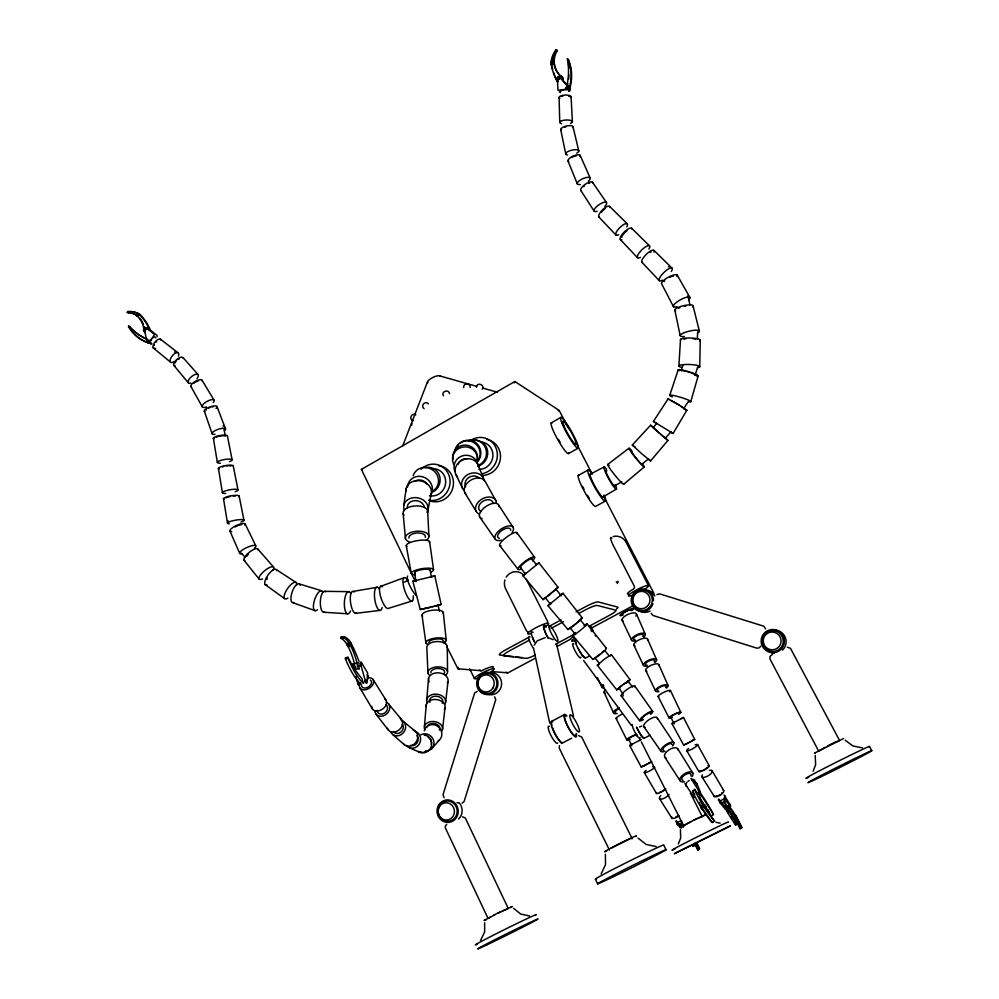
<?xml version="1.0" encoding="UTF-8"?>
<svg xmlns="http://www.w3.org/2000/svg" width="999" height="999" viewBox="0 0 999 999"><rect width="100%" height="100%" fill="white"/><g stroke="black" fill="none" stroke-linecap="round" stroke-linejoin="round"><path stroke-width="1.5" d="M736.725 817.294L736.001 816.183A24.938 3.884 62.7 0 1 741.782 827.384L740.084 828.733A18.956 2.96 62.7 0 0 734.715 818.793L734.44 818.231C738.935 816.97 734.989 814.485 733.628 817.045A23.701 3.709 62.8 0 0 728.82 810.426M735.888 815.509L736.076 816.358M736.4 817.444L736.113 816.583M699.725 366.82L700.249 340.334M724.874 798.775C723.176 802.697 726.548 798.438 725.137 799.65M347.752 645.004L347.615 645.716M148.114 341.208C150.05 344.28 150.225 338.411 147.665 340.959M139.798 314.797L140.734 315.222A57.168 50.637 -68.7 0 1 149.838 328.671L149.987 330.12L148.913 328.259A57.23 50.687 -68.7 0 0 139.798 314.797L138.024 316.146M149.488 341.183C147.552 338.112 147.365 343.993 149.937 341.433M137.213 315.422L138.037 314.26L139.448 314.722L138.774 313.761A24.451 21.716 -67.5 0 0 127.86 311.501L127.248 312.337L128.197 312.762A18.594 16.508 -67.3 0 1 137.625 316.071L136.688 315.659A18.606 16.521 -67.3 0 0 127.248 312.337M697.352 338.823L697.627 331.955M678.895 365.859L680.494 339.435M426.81 699.45L428.559 678.371M424.413 726.535L426.248 704.782M560.214 78.459L559.827 77.335M349.95 644.118L349.625 643.993A26.211 8.841 77.3 0 0 343.419 637.737L343.531 636.663L340.909 637.287L340.796 638.361A26.211 8.879 77.3 0 1 347.028 644.605L349.95 644.118L350.274 641.72A34.403 11.588 77.3 0 0 343.531 636.663M677.022 823.476L678.046 822.726M442.495 729.482L445.03 707.854M445.542 702.522L448.027 681.58M618.006 581.206L617.32 583.453M403.796 505.382L406.131 488.811M481.131 670.716L458.578 668.855L457.879 668.743L458.141 667.32M558.678 410.901L558.154 410.114M147.864 341.246L148.539 342.832A42.969 38.287 -65.7 0 1 128.534 326.823L128.646 326.124L129.595 326.536A63.948 56.968 -64.7 0 0 146.578 339.023M133.329 332.642A42.932 38.262 -65.7 0 1 129.483 327.235L129.595 326.536M724.1 795.042L730.331 805.069M696.303 785.389L697.102 783.915M694.592 789.385L694.692 790.022A77.123 11.763 52.9 0 0 702.896 805.244L703.646 806.193L701.498 807.829L700.749 806.88A77.098 11.863 53 0 1 692.569 791.645L694.592 789.385L698.438 794.367L698.226 793.706M696.703 783.353L695.729 782.417L697.364 784.577M358.941 683.703L358.291 683.878M476.386 387.162C476.635 381.78 485.427 384.665 482.292 389.198M427.984 509.927L431.268 493.543M411.913 423.339L411.75 425.137M818.631 751.036L825.186 747.302M690.759 401.673L698.164 375.899M681.181 370.716L682.829 365.384M695.179 374.987L697.652 366.983M669.755 395.254L678.209 369.805M552.472 61.538L551.386 62.288L552.022 63.162L551.947 61.738M568.144 88.511C568.993 85.664 564.198 86.925 566.495 88.936M402.51 446.378L427.547 381.705M514.16 382.842L514.76 381.568L515.397 381.868L559.153 410.402L568.718 428.608M839.485 740.571L835.651 742.107M843.643 738.511L814.46 753.146L815.421 752.809M689.647 742.157L694.73 739.41L683.503 717.507L681.368 718.581M559.403 745.641L559.24 748.151L609.44 850.037M138.474 315.921L138.774 313.761M350.824 644.817L347.902 645.641L348.251 646.815A32.78 11.126 77.3 0 1 354.408 663.573A4.233 1.411 77.3 0 0 356.193 669.093L359.178 668.793L358.504 666.395A2.223 0.737 77.3 0 1 357.792 663.573A2.223 0.737 77.3 0 1 358.591 662.787M534.14 645.242L537.112 640.908L545.129 637.624M813.111 771.278L815.634 764.71L815.221 755.419M678.309 843.993L680.656 838.074L680.456 829.57M138.349 315.097L138.386 316.183M552.709 63.387L553.721 61.339A20.067 18.194 -44 0 1 556.68 49.95L555.619 50.1A26.361 23.926 -43.9 0 0 550.886 62.413L552.147 63.936L551.66 64.735A62.275 56.493 -42.1 0 0 551.947 66.321M556.68 49.95L557.205 50.687A20.042 18.182 -44 0 0 554.245 62.063L553.921 62.65L553.284 61.788M669.917 431.805L673.101 433.479L686.837 410.264L677.946 404.245L668.131 398.801L653.433 421.416L656.068 423.301M558.004 78.059A1.723 1.561 -44.9 0 0 557.817 78.896L557.917 81.531L556.805 80.594A62.35 56.556 -42.1 0 1 551.123 64.011L552.272 63.599M674.3 722.252L671.927 723.551L683.716 745.167L685.951 743.868M683.741 408.466L688.498 401.386M157.105 336.75L157.055 335.439L149.088 329.071A1.598 1.424 -67 0 0 148.401 328.796M653.546 594.592L653.721 592.931L603.721 496.266M560.152 75.574L560.676 76.274A3.284 2.985 -44.9 0 1 563.036 79.783L562.787 80.507L562.524 79.083A3.284 2.985 -44.9 0 0 560.152 75.574A25.05 22.715 -43.8 0 1 553.97 63.649L552.447 63.461M553.908 64.061L553.746 62.462M601.111 873.975L605.506 864.635L605.382 854.245M128.197 312.762L128.796 311.913A24.426 21.691 -67.5 0 1 139.71 314.185M480.631 940.309L484.64 931.992L484.652 922.726M151.386 339.697L149.725 342.02A1.648 1.474 -67.4 0 1 147.165 341.795L144.455 330.444A1.611 1.436 -67 0 1 144.256 328.246A1.611 1.436 -67 0 1 146.304 327.847L154.445 334.428L152.123 338.661M760.714 646.166L759.277 647.802L757.017 648.214L653.059 615.496L651.148 613.361M619.705 688.061L616.733 689.834L597.34 665.234L604.72 658.89L611.376 654.645L630.082 679.72L626.361 683.016M611.376 654.645L610.239 655.881M415.784 414.835C411.8 412.075 408.341 419.518 413.174 420.716M555.906 589.248L547.427 596.44M616.733 689.834L622.489 685.089M623.201 694.18L618.955 688.049M415.209 581.293L361.401 469.38L514.76 381.568M653.121 427.272L650.599 425.237L632.317 445.005L641.37 453.434L650.524 460.976L667.931 440.422L665.322 437.962M623.713 684.153L628.084 681.218L626.498 682.704M657.717 431.643L653.184 427.497L656.905 423.289M663.611 436.75L665.346 438.161L670.941 431.843M431.618 748.775L439.36 740.109M632.13 744.168L629.632 745.516L641.283 767.057L643.631 765.709M698.888 796.64A89.236 14.71 52.7 0 1 711.251 816.183L711.363 816.071M698.988 790.958A59.053 9.478 52.7 0 1 713.498 814.447L713.386 814.56A89.248 14.585 52.7 0 0 699.462 792.756M603.533 651.086L601.635 652.871M544.492 597.964L543.069 599.65L558.166 587.449L538.948 562.862L535.839 565.022M559.915 77.497L558.641 77.497L558.204 78.734M559.964 78.958L558.054 78.609M567.981 88.749L566.071 88.399M508.029 908.665L502.834 910.813M550.736 602.734L547.964 605.681L567.919 629.532M683.466 717.544L671.927 723.551M577.185 622.539L580.069 619.517L585.501 626.223M526.136 572.877L523.089 575.824L543.069 599.65M619.492 687.537L620.304 686.85M623.738 484.215L644.205 466.995M575.911 623.613L570.441 627.622M600.436 653.895L595.179 657.654M446.715 824.35L445.254 826.161L445.354 827.884L487.837 918.006M641.932 464.185L648.476 458.941M620.429 686.538L630.082 679.72M607.717 464.485L628.958 448.214M631.443 838.561L630.581 838.611M694.68 783.216L695.729 782.417M700.749 806.88L702.896 805.244M701.685 808.453L703.833 806.817L705.806 808.641A25.35 3.959 52.8 0 0 714.622 821.053L711.887 822.277A33.142 5.207 52.8 0 1 701.685 808.453L701.036 807.929L702.809 809.615M701.947 808.578L704.095 806.942M711.251 816.183L713.498 814.447M711.887 822.277L714.622 821.053M365.184 682.704L365.11 680.531M360.115 683.816L359.74 683.778A7.805 5.27 -32 0 0 364.136 689.872A7.805 5.27 -32 0 0 373.301 683.703A7.805 5.27 -32 0 0 368.856 677.684M656.955 594.567L659.727 593.893L763.785 626.198L765.659 628.933M358.079 681.443L358.166 683.616M559.952 595.279L562.999 593.331L582.192 617.757M353.159 664.585L352.947 665.709M701.723 816.72L698.126 818.131M705.943 814.535L703.708 815.883M556.518 588.236L558.116 587.3M545.704 597.627L546.416 597.152M772.464 654.432L770.004 656.455L769.967 659.015L818.568 750.898M619.892 687.712L618.806 688.361M725.798 800.599L725.262 799.887M685.664 744.093L686.788 743.631M599.163 664.41L597.34 665.234M488.274 918.281L490.659 916.92M510.689 907.517L512.312 906.455L497.702 913.311M601.673 497.739L616.458 489.085M562.961 742.756L571.665 738.199M644.83 737.961L650.162 735.127M551.248 422.852L560.776 417.47M643.818 765.659L642.919 766.208L644.268 765.571M649.725 762.712L650.399 762.262M651.76 761.65L648.975 763.124M568.593 453.534L578.121 448.201M523.089 575.824L538.948 562.862M578.334 475.424L587.961 470.067M404.295 582.18L408.241 579.994M614.597 485.801L621.865 481.78M610.801 848.413L628.833 839.372M605.431 501.011L595.791 506.318A17.77 2.585 60.9 0 1 584.09 490.871A17.77 2.585 60.9 0 1 579.133 475.462M691.533 741.158L692.844 740.359M528.296 637.612L506.443 649.4A11.364 1.736 -26.3 0 0 499.762 655.032L513.036 656.555M548.776 626.56L561.063 619.929M576.086 611.825L585.651 606.668A11.476 1.773 -26.7 0 1 598.214 601.935L617.644 607.08A10.964 1.611 -26.8 0 1 616.495 609.015M529.308 640.147L510.164 650.474A10.789 1.636 -26.3 0 0 503.796 655.819L526.086 658.366A10.327 1.498 -26.4 0 0 535.202 655.132M551.173 628.359L563.473 621.728M578.508 613.623L585.339 609.939A10.889 1.661 -26.7 0 1 597.265 605.444L615.784 610.189A10.427 1.523 -26.8 0 1 608.978 615.596L588.374 626.648M555.432 644.343L574.65 634.015M535.327 658.166L508.004 672.827L491.595 671.565M557.18 646.44L570.729 639.06A10.664 1.523 -26.6 0 1 573.513 636.488M590.322 628.658L632.617 605.968M589.41 656.018L585.714 657.991A10.727 2.01 61.8 0 1 578.646 649.612A10.727 2.01 61.8 0 1 575.699 639.248M648.076 763.598L649.924 762.662M551.773 721.278L564.71 714.447M644.417 765.546L648.638 763.348M691.246 741.37L686.987 743.568M590.184 474.225L603.983 467.008M645.791 764.834L647.24 764.085M688.636 742.682L683.716 745.167M495.079 914.622L484.028 920.491L486.301 919.629M639.148 740.509L641.158 739.497L629.632 745.516M691.071 821.59L683.716 825.661M725.923 806.792L727.709 805.893L728.97 807.367L728.883 806.68M728.346 806.593L730.119 805.694L725.624 800.686L724.387 797.177M645.117 765.134L641.283 767.057M733.953 817.419L735.726 816.533M734.715 818.793L736.488 817.906A18.969 2.947 62.7 0 1 741.857 827.834M827.384 746.003L834.989 742.22M493.843 915.084L501.211 911.425M692.02 844.829A42.295 7.517 62.9 0 0 693.106 846.328L695.017 845.441A62.213 10.877 62.8 0 1 693.993 843.88M722.602 803.146L721.852 802.185A42.507 6.543 62.6 0 0 735.651 824.924L737.562 824.038A62.525 9.453 62.5 0 1 725.099 803.034L723.638 801.285A42.52 6.506 62.5 0 0 737.424 824.038L737.562 824.038M699.5 848.626L697.789 849.974L699.5 848.626A24.8 4.458 63 0 0 696.778 842.969M740.084 828.733L741.782 827.384M692.669 740.371L694.73 739.41M697.152 818.443L679.819 827.509L683.066 826.223M693.518 820.366L705.756 814.51M547.964 605.681L562.999 593.331M639.585 726.972L641.845 726.036M380.482 586.425L403.846 577.784M462.062 803.184L464.135 801.46L495.766 699.625L494.605 696.815M138.449 316.146L137.075 315.584M426.86 608.041L420.267 609.54L412.862 581.243L434.827 575.911L441.146 604.47L434.203 606.256M420.267 609.54L421.84 609.09M412.387 600.911L388.586 608.316A11.726 3.496 71.4 0 1 380.631 596.678A11.726 3.496 71.4 0 1 382.505 586.825M552.097 61.463L553.221 61.738M435.764 605.856L438.037 605.219L439.473 611.151M434.827 575.911L431.818 576.648M432.417 606.705L435.701 605.931M433.141 606.568L427.709 607.892M416.346 580.407L412.862 581.243M430.507 607.167L425.212 608.478M340.796 638.361L343.419 637.737M347.028 644.605L349.625 643.993M348.127 646.578L350.849 646.203A32.792 11.089 77.3 0 1 357.005 662.974A4.233 1.399 77.3 0 0 358.791 668.493L359.178 668.793M347.952 657.28L348.077 658.241A58.354 19.118 76.9 0 0 363.424 683.328L361.888 678.446A85.989 27.935 76.6 0 1 347.952 657.28L345.329 657.891L345.454 658.853A58.329 19.193 76.9 0 0 360.826 683.928L360.339 682.704M345.454 658.853L348.077 658.241M354.408 663.573L357.005 662.974M355.906 667.007L353.321 667.607A2.21 0.737 77.3 0 1 353.097 667.195M358.504 666.395L361.101 665.796L365.609 681.793A2.273 0.749 77.5 0 0 366.471 683.216A2.273 0.749 77.5 0 0 367.045 682.454L367.644 673.026L361.413 662.487A2.223 0.737 77.3 0 0 360.402 662.737A2.223 0.737 77.3 0 0 361.101 665.796M365.397 681.63L366.695 681.343M438.261 605.057L441.146 604.47M425.374 608.391L423.576 608.766M613.136 536.525C618.206 535.139 623.888 537.687 626.161 542.445L648.601 585.839M353.171 591.433L377.31 587.25M555.519 51.773A26.336 23.901 -43.9 0 1 556.131 50.837L557.205 50.687M355.507 613.374L379.82 610.426M787.287 647.202L790.484 648.326L839.472 740.309M477.247 691.333L474.65 692.956L443.007 794.717L444.105 797.677M578.646 735.601L581.718 737.1L632.205 838.748M560.389 92.595L559.303 91.696M462.487 816.795L465.334 818.031L508.041 907.979M151.436 343.269L150.749 343.107M458.578 668.855L459.328 668.818M552.547 63.599L551.923 63.387M693.106 846.328L693.244 846.328A62.2 10.939 62.8 0 1 692.232 844.767M324.825 591.321L348.938 591.67M695.017 845.441L694.867 845.441A42.295 7.48 62.8 0 1 693.781 843.943M862.424 747.851L852.971 746.003L845.216 740.234M656.218 846.59L646.153 844.455L637.999 838.061M529.557 915.996L520.729 914.06L513.623 908.341M323.564 612.25L347.64 613.786M735.651 824.924L735.776 824.937A62.512 9.515 62.5 0 1 733.741 821.752M515.984 656.905L521.89 657.579M360.139 665.796L360.189 663.661M720.154 823.188L715.971 822.302M347.902 645.641L346.828 644.855L347.153 643.156M457.03 802.622L458.966 803.021M507.604 672.889L506.056 672.177M139.211 314.66L139.997 315.097M548.139 637.699L553.221 639.71M552.634 61.389L553.396 61.926M566.47 88.724C569.755 88.811 566.346 85.277 566.208 88.511M439.722 375.886L476.748 386.376M482.679 388.049L497.49 392.245M361.401 469.38L362.475 469.692M686.837 410.264L683.753 408.766M321.491 590.721L298.676 583.753A9.928 3.746 -71.2 0 0 291.608 593.818A9.928 3.746 -71.2 0 0 293.818 602.497M652.684 593.743L653.334 593.943M616.208 581.88L617.732 582.355M292.744 602.672L315.222 610.714M653.433 421.416L673.101 433.479M566.97 85.202A67.695 61.276 -47.4 0 0 567.345 58.916L568.506 59.915A45.642 41.409 -46.4 0 1 569.667 88.936L569.268 87.974M567.345 58.916L568.506 59.915M128.534 326.823L129.483 327.235M144.455 330.444L145.379 330.856A1.611 1.436 -67 0 1 144.942 330.232M409.565 747.839L420.242 752.497M137.974 316.246L138.212 317.058A23.202 20.592 -67.5 0 1 143.769 328.546L144.705 328.946M136.688 315.659L137.625 316.071M138.986 314.81L139.922 315.234M127.86 311.501L128.796 311.913M671.228 400.587L679.507 405.382M632.317 445.005L635.052 447.053M684.852 783.416L694.18 797.614L693.743 796.54M676.997 823.039L677.859 824.437M138.524 314.335L137.4 314.398L137.263 315.672M729.532 806.343L728.746 804.982M698.825 792.869L698.738 792.257M558.229 78.809L559.502 78.796L559.939 77.572M667.931 440.422L660.876 434.415M457.879 668.743L447.739 648.513M276.373 569.642L296.341 582.667M653.184 427.497L653.983 428.121M681.068 406.381L683.341 407.917M265.147 584.615L284.503 598.513M669.18 399.725L668.131 398.801M160.377 339.136L177.909 352.722M149.987 330.12L148.164 328.659A1.598 1.424 -67 0 0 147.477 328.384M149.051 329.707L147.228 328.259A1.611 1.436 -67 0 0 145.792 328.134M402.909 721.153L414.897 730.881M153.247 347.902L170.392 362M428.434 403.821C425.412 400.075 419.98 406.031 424.1 408.666M663.673 436.9L659.303 433.042M699.725 791.907L698.401 789.934L698.688 790.609M657.055 431.143L659.315 433.129M392.857 734.627L404.495 744.867M553.958 63.686L554.495 64.373A25.025 22.69 -43.7 0 0 560.676 76.274M656.243 430.332L650.599 425.237M654.008 250.424L672.09 268.207M609.627 206.393L627.322 223.851M631.693 228.309L649.587 245.916M679.732 824.4L679.258 823.763A42.295 7.517 62.9 0 0 681.568 828.034M649.313 459.665L650.524 460.976M680.331 827.721L677.085 823.913M680.032 824.712L680.769 825.474M598.838 216.97L615.908 235.002M620.267 239.473L637.487 257.705M641.882 262.213L659.253 280.632M145.255 330.182L145.517 328.446L146.766 329.171M720.279 803.171L719.58 801.91M734.44 818.231L733.303 816.82M728.758 804.595L729.445 805.743M551.798 63.399L551.523 63.062A26.336 23.901 -43.9 0 1 551.997 59.915M560.089 77.685L558.379 77.148L558.316 78.971M568.756 87.275L569.155 88.237A45.692 41.446 -46.4 0 0 567.994 59.191M568.943 88.674L569.492 89.448M557.854 81.881L557.33 81.306A62.275 56.493 -42.1 0 1 553.571 72.54M183.154 357.704L198.177 374.725M699.687 792.095L698.663 790.808M704.52 806.618C702.459 803.109 708.965 811.101 703.646 806.193M692.806 795.454L692.032 794.792L692.494 795.753M257.829 549.05L273.626 567.145M560.589 77.747L568.381 86.726A1.761 1.611 -44.7 0 1 567.02 89.435L557.979 90.21L557.292 78.197A1.723 1.561 -44.9 0 1 558.878 76.336A1.723 1.561 -44.9 0 1 560.589 77.747L561.101 78.459A1.723 1.561 -44.9 0 0 558.578 77.385M567.232 85.727L562.137 79.87A1.711 1.561 -44.9 0 0 562.062 79.458M567.744 85.964L569.917 88.824A1.761 1.598 -44.6 0 1 568.993 91.409M572.827 635.564L592.769 659.44M241.583 553.196L245.23 557.567M173.739 365.247L188.237 382.717M388.798 704.208L401.523 719.58M555.869 589.135L561.301 595.841M605.194 651.011L608.816 655.481M594.792 657.767L599.325 663.361M570.054 627.772L575.499 634.477M545.317 597.802L550.749 604.507M244.093 560.352L259.128 579.12M699.088 791.183L700.561 792.756L696.915 783.641M692.707 796.041L693.706 796.977L693.031 795.728M587.087 623.788L606.306 648.226M703.121 809.59L703.658 810.276A25.337 3.984 52.9 0 0 712.462 822.689M375.924 714.06L388.161 729.819M499.537 545.292L517.969 569.218M628.084 681.218L632.579 687.062M532.18 559.128L536.376 564.747M621.141 695.766L639.572 720.591M520.454 567.444L525.486 574.225M720.167 803.021L725.411 809.153L724.899 807.754M697.14 783.728L690.971 778.533L698.875 790.896M583.641 660.539L631.168 725.137M694.742 794.505L692.469 791.008M551.123 64.011L551.66 64.735M553.434 62.962L554.457 64.136M553.721 61.339L554.245 62.063M517.07 532.879L534.665 557.355M555.619 50.1L556.131 50.837M634.952 686.238L652.759 711.475M479.62 516.87L495.029 538.898M643.718 726.523L660.826 751.086M592.494 182.243L606.518 202.56M657.342 717.956L673.863 742.856M678.483 824.138L677.909 823.026M664.622 756.892L679.982 780.631M498.726 505.119L513.311 527.634M580.856 190.472L594.193 211.226M721.053 802.572L720.479 801.448M659.577 798.725L671.753 817.994M735.514 816.333L735.401 816.158A23.714 3.684 62.7 0 0 729.72 808.603L727.709 805.893M372.977 679.407L385.939 700.037M702.085 777.01L714.223 796.428M678.046 749.188L692.869 773.214M464.835 492.819L476.098 511.226M704.545 806.593L704.407 806.355A31.543 4.908 52.9 0 1 699.425 795.941A4.146 0.649 52.7 0 0 698.788 793.905M202.06 380.207L214.036 400.174M360.027 688.124L372.49 709.14M712.012 770.604L723.626 790.346M686.788 750.773L698.975 771.703M644.318 772.652L656.468 793.456M724.774 807.504C723.326 805.231 725.574 810.077 725.012 807.979M677.16 275.05L689.859 297.352M443.444 395.841C440.846 391.496 448.738 388.686 449.55 393.668M190.971 386.588L202.335 406.918M495.804 500.536L485.339 481.705A11.663 8.254 -30.3 0 0 470.054 480.631A11.663 8.254 -30.3 0 0 466.158 494.542M697.527 744.517L709.178 765.746M869.467 746.39L871.752 750.636M673.501 306.693L661.688 283.941A8.929 2.535 -29 0 1 669.842 276.423A8.929 2.535 -29 0 1 676.922 276.648M576.585 443.793L592.295 474.175M681.755 821.927L681.355 820.903M658.066 696.39L669.018 717.856M690.384 793.106L702.384 816.745M683.728 826.011L641.37 741.92M666.083 849.762A38.262 0.824 -26.5 0 0 616.321 873.675A38.262 0.824 -26.5 0 0 613.236 876.81A38.262 0.824 -26.5 0 0 666.083 849.762L663.748 845.104A38.237 0.937 -26.5 0 0 626.136 862.736A38.237 0.937 -26.5 0 0 596.403 878.833M526.261 579.195L547.627 621.44A11.688 1.836 -26.5 0 1 547.315 622.115M616.058 718.381L626.773 739.834M670.779 717.032L674.125 723.825M595.342 879.095L597.627 883.79M469.68 668.818L474.413 678.558M245.13 523.876L255.769 545.779M590.909 626.373L592.931 630.556M444.343 641.508L445.704 644.305M628.533 739.01L631.805 745.791M456.081 474.875L462.537 488.349M735.626 815.783L735.239 814.997A59.69 9.391 62.9 0 0 729.42 806.368M670.479 690.621L680.856 712.349M622.065 620.117L631.518 639.984M633.816 645.029L643.393 665.209M645.716 670.329L655.431 690.821M730.506 805.444C728.221 801.61 731.43 808.441 730.431 805.506M597.502 677.734L601.835 687.175M604.083 692.295L613.498 712.824M676.91 823.526L677.909 824.612M580.144 155.32L590.122 177.859M647.652 639.348L656.618 659.777M658.965 664.884L668.094 685.614M636.525 614.185L645.342 634.315M229.97 531.143L239.76 553.471M719.667 802.122L719.043 799.887M477.747 464.248L483.416 478.109M568.106 161.226L577.397 184.053M677.11 823.688L676.56 821.428M216.97 406.468L225.487 428.771M204.358 411.276L212.163 433.853M355.794 676.398L357.817 683.591A2.273 0.762 77.5 0 0 358.691 685.002A2.273 0.762 77.5 0 0 359.265 684.24M347.352 644.73L347.19 644.018M692.969 305.544L699.312 330.831M350.499 645.029L350.724 645.966M573.076 126.96L578.783 151.074M556.58 644.218L573.551 716.108M688.199 297.24L689.934 304.782M148.976 342.382L149.475 343.219A42.932 38.262 -65.7 0 1 134.815 334.253M549.7 722.964L533.578 648.376M674.787 309.89L680.119 335.377M560.676 129.495L565.709 153.746M239.086 495.804L243.918 520.029M227.36 435.689L232.093 459.64M233.192 465.659L237.974 489.747M350.849 643.93L351.124 643.331A82.817 28.509 77.7 0 1 359.016 661.388M406.281 545.779L411.288 573.463M223.988 428.996L225.287 436.126A5.032 1.149 -9.8 0 0 219.555 436.101M213.349 438.124L217.32 462.225M218.406 468.256L222.377 492.519M430.232 570.179L431.406 577.459M223.476 498.588L227.46 522.989M414.61 572.889L416.009 581.618M429.607 541.745L433.554 569.605M422.04 615.434L425.886 642.856M443.281 612.399L446.203 639.972M403.171 513.636L405.444 538.449M470.192 387.45C470.791 382.667 462.799 382.879 463.698 387.6M571.091 96.853L572.402 121.828M427.659 510.939L428.896 535.876M427.947 672.951L426.835 648.001A10.277 5.619 -1.8 0 1 437.287 641.533A10.277 5.619 -1.8 0 1 447.19 647.827M559.09 97.34L559.752 122.34M447.265 646.365L447.552 671.39M433.316 468.668A13.749 12.987 -68.6 0 1 445.554 483.753A13.749 12.987 -68.6 0 1 429.57 495.716M420.979 469.255A18.344 17.32 -68.6 0 1 449.55 477.185A18.344 17.32 -68.6 0 1 428.559 500.187M438.549 465.696A18.232 17.233 -68.6 0 1 453.022 487.162A18.232 17.233 -68.6 0 1 430.631 501.086M352.909 666.683A2.21 0.737 77.3 0 1 352.622 664.547A2.21 0.737 77.3 0 1 353.184 663.823M340.909 637.287A34.391 11.626 77.3 0 1 342.52 637.749M429.795 675.449A9.865 5.282 -1.8 0 1 431.243 668.306A9.865 5.282 -1.8 0 1 444.58 668.181A9.865 5.282 -1.8 0 1 445.392 675.312M430.869 672.714A6.918 3.709 -1.8 0 1 438.811 668.468A6.918 3.709 -1.8 0 1 444.056 673.526M400.274 718.356A8.417 6.693 -39.9 0 1 398.801 730.132A8.417 6.693 -39.9 0 1 387.375 728.246M386.051 702.297A8.104 6.394 -39.7 0 1 389.398 709.939A8.104 6.394 -39.7 0 1 381.118 716.283A8.104 6.394 -39.7 0 1 374.925 710.813M386.039 704.857A5.694 4.483 -39.7 0 1 384.403 713.186A5.694 4.483 -39.7 0 1 377.135 710.314M426.173 706.555A9.54 6.793 5.6 0 1 437.162 699.637A9.54 6.793 5.6 0 1 444.318 709.527M424.912 729.894A9.178 6.481 5.6 0 1 433.716 721.503A9.178 6.481 5.6 0 1 441.808 731.068M427.11 726.972A6.444 4.545 5.6 0 1 435.289 723.726A6.444 4.545 5.6 0 1 439.323 730.157M429.095 682.08A9.878 7.13 5.6 0 1 438.598 672.827A9.878 7.13 5.6 0 1 447.277 683.328M427.322 702.971A9.503 6.793 5.6 0 1 436.463 694.168A9.503 6.793 5.6 0 1 444.817 704.183M429.957 702.384A6.668 4.77 5.6 0 1 436.376 696.203A6.668 4.77 5.6 0 1 442.245 703.234M422.664 616.296A10.739 3.659 -7.1 0 1 431.68 610.339A10.739 3.659 -7.1 0 1 443.169 613.374M427.722 644.28A10.277 3.359 -7.2 0 1 429.445 639.56A10.277 3.359 -7.2 0 1 443.231 638.199A10.277 3.359 -7.2 0 1 443.843 642.694M428.908 642.419A7.205 2.36 -7.2 0 1 436.326 638.998A7.205 2.36 -7.2 0 1 443.094 641.021M406.955 546.49A11.838 3.172 -9.2 0 1 416.958 540.696A11.838 3.172 -9.2 0 1 429.445 542.594M415.234 574.825A11.301 2.86 -9.2 0 1 413.886 570.941A11.301 2.86 -9.2 0 1 429.645 568.219A11.301 2.86 -9.2 0 1 430.894 572.115M415.047 573.339A7.93 2.01 -9.2 0 1 421.778 569.605A7.93 2.01 -9.2 0 1 430.119 570.729M384.852 699.038A8.129 5.569 -32.2 0 1 381.618 709.665A8.129 5.569 -32.2 0 1 371.753 706.281M370.317 680.044A5.482 3.696 -32 0 1 368.094 687.137A5.482 3.696 -32 0 1 361.476 684.914M367.108 674.75A5.495 3.696 -32 0 1 366.583 680.569M425.062 467.694A13.174 12.425 -68.6 0 1 439.46 475.586A13.174 12.425 -68.6 0 1 433.254 491.82M406.044 491.533A12.787 10.39 9.7 0 1 420.716 480.931A12.787 10.39 9.7 0 1 430.307 496.091M404.483 510.551A12.313 9.94 9.6 0 1 416.233 497.652A12.313 9.94 9.6 0 1 427.072 512.362M407.355 507.879A8.641 6.968 9.6 0 1 415.01 500.611A8.641 6.968 9.6 0 1 424.45 507.417M425.337 751.598A6.294 5.857 43.6 0 1 423.888 752.122M422.315 752.259A6.294 5.857 43.6 0 1 420.729 751.972M424.225 730.806A9.228 8.604 43.5 0 1 438.199 726.71A9.228 8.604 43.5 0 1 437.537 741.433M420.891 734.752A8.916 8.292 43.6 0 1 433.666 740.584A8.916 8.292 43.6 0 1 425.574 750.986M428.284 737.324A6.256 5.819 43.6 0 1 431.268 744.255M424.2 735.114A9.016 8.317 -69.2 0 1 431.131 746.815A9.016 8.317 -69.2 0 1 418.319 751.485M415.472 731.48A8.691 8.004 -68.9 0 1 419.056 744.38A8.691 8.004 -68.9 0 1 406.193 745.391M416.958 735.626A6.106 5.619 -68.9 0 1 410.452 745.391M403.958 515.197A12.35 6.306 -4.1 0 1 414.023 506.043A12.35 6.306 -4.1 0 1 427.584 512.599M409.827 542.157A11.826 5.907 -4.1 0 1 407.942 533.941A11.826 5.907 -4.1 0 1 424.538 532.117A11.826 5.907 -4.1 0 1 426.348 540.359M408.941 538.074A8.292 4.146 -4.1 0 1 417.332 532.991A8.292 4.146 -4.1 0 1 425.349 537.35M413.174 475.699A13.224 12.35 33.9 0 1 433.354 470.467A13.224 12.35 33.9 0 1 432.679 491.083M407.48 487.337A12.75 11.876 33.8 0 1 423.027 476.91A12.75 11.876 33.8 0 1 431.093 494.655M415.134 481.068A8.941 8.329 33.8 0 1 427.272 484.29M413.124 729.969A8.716 7.617 -51.5 0 1 415.871 742.369A8.716 7.617 -51.5 0 1 403.084 743.468M401.198 720.279A8.404 7.318 -51.2 0 1 403.109 733.041A8.404 7.318 -51.2 0 1 390.584 731.568M402.36 724.1A5.894 5.132 -51.2 0 1 400.986 732.03A5.894 5.132 -51.2 0 1 393.406 731.668M151.486 343.881A1.648 1.461 -67.3 0 1 150.125 343.331M145.467 332.442A3.059 2.722 -67 0 1 144.63 331.256M139.91 318.319A23.177 20.567 -67.5 0 1 141.309 320.155M141.933 321.141A23.177 20.567 -67.5 0 1 142.495 322.153M143.007 323.214A23.177 20.567 -67.5 0 1 143.469 324.313M144.206 326.586A23.177 20.567 -67.5 0 1 144.48 327.759M145.155 332.392A3.059 2.735 -67 0 1 143.769 328.546M147.415 339.385A64.011 57.018 -64.7 0 1 128.646 326.124M241.608 553.858A8.904 2.298 -24.6 0 1 241.895 550.349A8.904 2.298 -24.6 0 1 252.909 545.504A8.904 2.298 -24.6 0 1 254.483 548.189M231.743 531.555A8.429 2.285 -24.5 0 1 231.518 528.459A8.429 2.285 -24.5 0 1 241.271 523.776A8.429 2.285 -24.5 0 1 244.842 525.274M235.152 526.935A5.919 1.598 -24.5 0 1 237.912 525.611M239.298 525.124A5.919 1.598 -24.5 0 1 241.633 524.662M228.459 521.128A5.907 1.623 -24.5 0 1 227.997 520.891M174.538 352.085A4.233 1.836 -39.7 0 1 175.861 352.085M190.772 383.104A6.381 2.672 -39.8 0 1 188.848 379.595A6.381 2.672 -39.8 0 1 196.403 374.175A6.381 2.672 -39.8 0 1 196.99 378.646M175.112 365.809A6.031 2.597 -39.7 0 1 176.373 359.827A6.031 2.597 -39.7 0 1 183.366 358.391M175.075 363.012A4.233 1.823 -39.7 0 1 175.374 362.275M175.899 361.488A4.233 1.823 -39.7 0 1 176.598 360.701M178.309 359.328A4.233 1.823 -39.7 0 1 179.208 358.841M225.662 493.431A7.98 1.598 -10.1 0 1 224.226 491.296A7.98 1.598 -10.1 0 1 235.826 489.248A7.98 1.598 -10.1 0 1 235.202 491.733M219.068 468.981A7.567 1.611 -10 0 1 224.588 465.759A7.567 1.611 -10 0 1 233.254 466.083M222.502 466.845A5.307 1.124 -10 0 1 223.651 466.496M226.336 465.946A5.307 1.124 -10 0 1 231.006 466.108M229.32 523.813A8.429 1.548 -10.2 0 1 230.444 521.403A8.429 1.548 -10.2 0 1 242.145 519.592A8.429 1.548 -10.2 0 1 240.959 522.015M224.163 499.275A7.992 1.573 -10.1 0 1 231.044 495.841A7.992 1.573 -10.1 0 1 238.674 496.703M226.136 497.889A5.607 1.099 -10.1 0 1 226.823 497.514M227.797 497.14A5.607 1.099 -10.1 0 1 230.407 496.453M233.267 496.016A5.607 1.099 -10.1 0 1 235.589 495.954M262.575 578.983A9.403 2.972 -39.6 0 1 259.927 575.724A9.403 2.972 -39.6 0 1 270.192 567.245A9.403 2.972 -39.6 0 1 272.802 570.541M244.805 560.739A8.904 2.922 -39.5 0 1 249.126 552.41A8.904 2.922 -39.5 0 1 258.067 549.837M246.641 556.381A6.244 2.048 -39.5 0 1 248.476 554.183M299.538 584.253A9.928 3.746 -71.2 0 1 300.137 585.352M317.557 609.665A10.49 3.834 -71.3 0 1 313.386 606.68A10.49 3.834 -71.3 0 1 317.42 593.806A10.49 3.834 -71.3 0 1 322.964 592.395M151.673 343.469A3.996 1.898 -50.8 0 1 149.912 341.77A3.996 1.898 -50.8 0 1 152.872 337.625A3.996 1.898 -50.8 0 1 155.657 337.887M173.851 361.8A6.019 2.785 -50.9 0 1 170.167 359.852A6.019 2.785 -50.9 0 1 175.762 352.959A6.019 2.785 -50.9 0 1 178.459 356.119M155.519 348.264A5.694 2.697 -50.8 0 1 153.009 345.854A5.694 2.697 -50.8 0 1 157.243 339.935A5.694 2.697 -50.8 0 1 161.201 340.297M154.183 345.479A3.996 1.898 -50.8 0 1 154.37 344.692M155.944 342.158A3.996 1.898 -50.8 0 1 156.681 341.446M416.471 595.891A12.388 3.109 61.1 0 1 409.253 584.577A12.388 3.109 61.1 0 1 407.729 576.048M356.456 613.149A11.089 3.734 81.8 0 1 350.462 601.748A11.089 3.734 81.8 0 1 354.195 591.982M382.205 607.479A11.713 3.796 81.8 0 1 376.985 607.267A11.713 3.796 81.8 0 1 374.613 591.595A11.713 3.796 81.8 0 1 379.433 589.173M220.442 463.211A7.567 1.636 -9.9 0 1 219.056 461.014A7.567 1.636 -9.9 0 1 230.057 459.09A7.567 1.636 -9.9 0 1 229.483 461.625M213.986 438.861A7.168 1.636 -9.8 0 1 219.193 435.676A7.168 1.636 -9.8 0 1 227.422 436.113M216.333 437.112A5.032 1.149 -9.8 0 1 218.306 436.401M223.089 425.911A5.02 1.174 -9.8 0 1 223.476 426.148M215.035 434.34A7.155 2.098 -19.4 0 1 213.199 431.855A7.155 2.098 -19.4 0 1 222.627 428.259A7.155 2.098 -19.4 0 1 224.425 430.756M204.895 411.638A6.781 2.073 -19.3 0 1 206.855 408.304A6.781 2.073 -19.3 0 1 215.122 405.894A6.781 2.073 -19.3 0 1 215.996 408.404M206.156 410.177A4.758 1.449 -19.3 0 1 206.393 409.715M208.666 408.116A4.758 1.449 -19.3 0 1 209.79 407.642M212.125 406.968A4.758 1.449 -19.3 0 1 213.187 406.805M324.575 612.037A10.49 3.834 -87.5 0 1 320.367 601.173A10.49 3.834 -87.5 0 1 325.786 591.845M350.562 610.963A11.089 3.909 -87.5 0 1 345.279 610.789A11.089 3.909 -87.5 0 1 345.467 595.841A11.089 3.909 -87.5 0 1 350.786 593.493M413.199 595.891A12.375 3.534 71.3 0 1 409.041 599.15A12.375 3.534 71.3 0 1 402.997 582.767A12.375 3.534 71.3 0 1 407.192 579.62M206.456 406.98A6.756 2.435 -29.3 0 1 202.597 405.144A6.756 2.435 -29.3 0 1 210.889 399.825A6.756 2.435 -29.3 0 1 213.287 402.597M191.508 386.988A6.394 2.385 -29.2 0 1 195.167 381.406A6.394 2.385 -29.2 0 1 202.21 380.831M193.756 383.304A4.495 1.673 -29.2 0 1 194.593 382.629M195.567 382.005A4.495 1.673 -29.2 0 1 196.616 381.468M197.652 381.069A4.495 1.673 -29.2 0 1 198.601 380.831M267.045 584.939A9.403 3.422 -55.2 0 1 267.757 575.412A9.403 3.422 -55.2 0 1 276.76 570.604M287.887 598.139A9.928 3.496 -55.2 0 1 284.39 594.867A9.928 3.496 -55.2 0 1 291.92 583.741A9.928 3.496 -55.2 0 1 296.678 585.127M266.833 579.495A6.593 2.398 -55.2 0 1 267.395 578.109M552.672 69.455A62.275 56.493 -42.1 0 1 552.285 67.895M552.285 58.854A26.336 23.901 -43.9 0 1 552.996 56.756M553.421 55.732A26.336 23.901 -43.9 0 1 553.883 54.708M554.383 53.709A26.336 23.901 -43.9 0 1 554.932 52.735M567.857 59.653A67.62 61.214 -47.4 0 1 568.231 61.776M568.531 63.924A67.62 61.214 -47.4 0 1 568.918 68.269M568.943 74.863A67.62 61.214 -47.4 0 1 568.581 79.283M567.919 83.704A67.62 61.214 -47.4 0 1 567.482 85.902M677.085 306.718A9.428 2.547 -28.9 0 1 674.712 303.908A9.428 2.547 -28.9 0 1 686.301 297.29A9.428 2.547 -28.9 0 1 688.623 300.137M668.456 266.745A6.256 1.811 -29.1 0 1 669.28 266.77M664.135 281.506A6.269 1.773 -29 0 1 664.76 280.719M669.717 277.335A6.269 1.773 -29 0 1 671.153 276.723M672.452 276.298A6.269 1.773 -29 0 1 673.563 276.099M567.544 155.02A6.706 2.285 -13.5 0 1 567.707 151.673A6.706 2.285 -13.5 0 1 576.96 149.788A6.706 2.285 -13.5 0 1 576.76 153.147M560.864 130.057A6.356 2.248 -13.6 0 1 566.982 125.899A6.356 2.248 -13.6 0 1 572.827 127.61M564.76 127.26A4.458 1.573 -13.6 0 1 565.821 126.885M640.434 257.367A8.442 2.585 -44.7 0 1 638.074 254.558A8.442 2.585 -44.7 0 1 646.64 246.216A8.442 2.585 -44.7 0 1 648.963 249.076M621.853 239.685A7.992 2.547 -44.8 0 1 623.613 232.655A7.992 2.547 -44.8 0 1 631.917 229.008M621.803 237.312A5.607 1.786 -44.8 0 1 621.927 236.601M622.327 235.689A5.607 1.786 -44.8 0 1 626.997 230.732M662.312 280.22A8.941 2.585 -44.5 0 1 659.964 277.385A8.941 2.585 -44.5 0 1 669.043 268.594A8.941 2.585 -44.5 0 1 671.353 271.453M642.519 262.512A8.454 2.56 -44.7 0 1 647.102 253.571A8.454 2.56 -44.7 0 1 653.995 252.21M650.137 252.397A5.932 1.798 -44.7 0 1 651.061 252.035M684.265 336.576A9.94 2.31 -13.4 0 1 681.817 333.828A9.94 2.31 -13.4 0 1 695.316 330.194A9.94 2.31 -13.4 0 1 697.702 332.967M675.674 310.889A9.416 2.31 -13.5 0 1 683.478 305.731A9.416 2.31 -13.5 0 1 692.569 306.868M687.849 295.741A6.606 1.661 -13.6 0 1 687.924 296.166M678.633 308.266A6.606 1.623 -13.5 0 1 679.757 307.68M684.452 306.231A6.606 1.623 -13.5 0 1 686.101 305.944M672.315 396.903A10.989 1.174 16.8 0 1 672.714 395.354A10.989 1.174 16.8 0 1 686.95 399.488A10.989 1.174 16.8 0 1 688.935 401.735M679.17 370.766A10.44 1.274 16.7 0 1 682.367 370.055A10.44 1.274 16.7 0 1 695.217 373.976A10.44 1.274 16.7 0 1 696.403 376.024M690.534 372.664A7.33 0.887 16.7 0 1 694.792 375.112M681.555 370.592A7.33 0.887 16.7 0 1 685.152 371.116M686.9 371.553A7.33 0.887 16.7 0 1 688.736 372.09M561.525 123.726A6.331 2.06 -3 0 1 561.7 120.792A6.331 2.06 -3 0 1 570.654 120.429A6.331 2.06 -3 0 1 570.441 123.364M559.84 98.327A6.006 2.035 -3.1 0 1 564.435 95.092A6.006 2.035 -3.1 0 1 570.841 97.39M560.764 91.409A4.208 1.449 -3.1 0 1 564.934 89.41A4.208 1.449 -3.1 0 1 568.881 91.071M561.488 96.528A4.221 1.436 -3.1 0 1 563.061 95.941M568.781 96.229A4.221 1.436 -3.1 0 1 569.18 96.566M615.421 484.865A12.7 1.673 60.9 0 1 613.811 486.825A12.7 1.673 60.9 0 1 604.982 471.191A12.7 1.673 60.9 0 1 606.655 469.33M614.66 485.277A8.904 1.174 60.9 0 1 608.841 477.984A8.904 1.174 60.9 0 1 606.855 470.879M589.16 498.014A13.324 1.936 60.9 0 1 587.437 495.354M584.015 489.323A13.324 1.936 60.9 0 1 582.567 486.351M618.756 234.753A7.98 2.572 -44.9 0 1 616.395 231.968A7.98 2.572 -44.9 0 1 624.487 224.076A7.98 2.572 -44.9 0 1 626.798 226.885M599.45 217.282A7.555 2.522 -45 0 1 602.597 209.728A7.555 2.522 -45 0 1 609.865 207.08M601.348 212.362A5.307 1.773 -45 0 1 605.132 208.641M597.165 211.326A7.53 2.547 -34.5 0 1 595.129 208.179A7.53 2.547 -34.5 0 1 604.457 202.21A7.53 2.547 -34.5 0 1 604.845 206.418M581.468 190.834A7.13 2.498 -34.7 0 1 585.064 184.428A7.13 2.498 -34.7 0 1 592.707 182.879M583.641 186.638A5.007 1.761 -34.7 0 1 584.515 185.802M588.761 183.354A5.007 1.761 -34.7 0 1 589.647 183.179M623.613 483.603A12.712 1.136 51.1 0 1 614.035 474.075A12.712 1.136 51.1 0 1 609.14 465.334M642.282 463.611A12.1 0.912 51 0 1 641.645 464.86A12.1 0.912 51 0 1 630.844 451.56A12.1 0.912 51 0 1 631.555 450.399M641.833 463.798A8.492 0.637 51 0 1 635.551 457.33A8.492 0.637 51 0 1 632.13 451.61M580.407 184.515A7.105 2.448 -24.1 0 1 578.433 181.456A7.105 2.448 -24.1 0 1 588.049 177.298A7.105 2.448 -24.1 0 1 588.324 181.094M568.718 161.613A6.731 2.41 -24.2 0 1 573.351 155.969A6.731 2.41 -24.2 0 1 580.107 156.681M571.965 157.505A4.72 1.686 -24.2 0 1 573.014 156.918M574.15 156.431A4.72 1.686 -24.2 0 1 576.336 155.844M681.33 367.282A10.465 1.848 1.8 0 1 681.917 364.797A10.465 1.848 1.8 0 1 696.053 365.122A10.465 1.848 1.8 0 1 697.839 367.657M680.619 339.935A9.928 1.886 1.7 0 1 691.246 338.012A9.928 1.886 1.7 0 1 699.675 340.796M683.828 339.248A6.968 1.324 1.7 0 1 685.888 338.736M692.769 338.698A6.968 1.324 1.7 0 1 695.716 339.185M527.947 631.942A2.348 0.774 60.4 0 1 527.684 631.88M527.035 631.368A2.348 0.774 60.4 0 1 526.048 629.919L505.619 588.748A11.626 11.176 -76.5 0 1 504.945 579.919M530.944 633.578A11.688 1.823 -26.5 0 1 530.556 630.893A11.688 1.823 -26.5 0 1 545.417 623.638A11.688 1.823 -26.5 0 1 545.729 626.373M477.734 678.209A11.051 1.623 -26.2 0 1 477.522 675.649A11.051 1.623 -26.2 0 1 492.157 668.843A11.051 1.623 -26.2 0 1 489.747 672.627M506.193 577.172A11.626 11.176 -76.5 0 1 523.913 575.362M628.633 594.055A11.276 1.698 -27 0 1 632.754 589.435L633.316 589.11A2.273 2.16 88.3 0 0 634.203 586.026L613.761 546.341A11.214 1.636 61.2 0 1 611.888 538.124M479.62 669.979A2.235 2.198 -68.5 0 0 482.242 670.466L482.829 670.167A11.051 1.636 -26.2 0 1 493.094 667.469M603.359 496.341A13.337 1.861 60.9 0 1 595.379 487.012A13.337 1.861 60.9 0 1 590.721 473.976M604.07 495.029A17.795 2.485 60.9 0 1 601.635 497.902A17.795 2.485 60.9 0 1 589.248 475.974A17.795 2.485 60.9 0 1 591.795 473.301M574.5 640.771A10.664 1.523 -26.6 0 1 574.462 638.386M568.806 452.584A17.62 2.547 60.7 0 1 557.817 439.697A17.62 2.547 60.7 0 1 552.11 423.027M560.102 442.282A13.224 1.911 60.7 0 1 558.354 439.323M427.834 382.767A6.993 2.085 -26.6 0 1 432.417 377.672A6.993 2.085 -26.6 0 1 440.059 376.323M633.204 594.992A11.276 1.686 -27 0 1 631.031 593.194A11.276 1.686 -27 0 1 646.478 585.651A11.276 1.686 -27 0 1 643.231 590.097M481.481 442.058A13.836 13.137 -64.7 0 1 492.857 456.493A13.836 13.137 -64.7 0 1 478.908 469.418M486.838 439.385A18.344 17.433 -64.7 0 1 500.337 459.09A18.344 17.433 -64.7 0 1 481.918 475.424M470.954 440.172A18.457 17.52 -64.7 0 1 496.491 449.325A18.457 17.52 -64.7 0 1 481.755 473.776M700.898 805.631A31.543 4.945 52.9 0 1 700.287 804.507M699.725 803.446A31.543 4.945 52.9 0 1 699.225 802.434M705.057 805.032A59.041 9.565 52.7 0 1 706.493 807.379M707.841 809.665A59.041 9.565 52.7 0 1 709.103 811.887M714.048 820.641A33.142 5.157 52.8 0 1 703.833 806.817M501.061 545.779A10.789 2.547 -36.7 0 1 506.518 537.225A10.789 2.547 -36.7 0 1 516.92 533.791M520.804 569.168A10.29 2.273 -36.7 0 1 520.029 565.759A10.29 2.273 -36.7 0 1 531.855 557.355A10.29 2.273 -36.7 0 1 532.567 560.814M520.754 567.744A7.218 1.586 -36.7 0 1 525.949 561.575A7.218 1.586 -36.7 0 1 532.067 559.702M645.167 727.372A8.067 2.972 -34.1 0 1 648.601 719.954A8.067 2.972 -34.1 0 1 657.367 718.855M664.909 751.31A7.73 2.735 -34.1 0 1 661.463 748.813A7.73 2.735 -34.1 0 1 670.816 742.282A7.73 2.735 -34.1 0 1 672.602 745.941M663.723 750.399A5.432 1.923 -34.1 0 1 666.096 745.491A5.432 1.923 -34.1 0 1 671.927 744.667M580.619 618.581A9.303 0.737 -39 0 1 580.581 619.817A9.303 0.737 -39 0 1 571.391 627.397A9.303 0.737 -39 0 1 568.294 628.746M482.08 518.606A11.239 5.532 -33.9 0 1 485.639 506.68A11.239 5.532 -33.9 0 1 498.988 506.643M501.461 540.184A10.764 5.17 -33.9 0 1 495.442 535.127A10.764 5.17 -33.9 0 1 508.416 525.961A10.764 5.17 -33.9 0 1 512.112 532.654M499.375 538.349A7.555 3.621 -33.9 0 1 501.848 530.444A7.555 3.621 -33.9 0 1 510.751 530.307M457.679 477.11A12.075 10.477 -23.9 0 1 462.162 460.177A12.075 10.477 -23.9 0 1 478.596 466.858M464.073 490.484A11.626 10.04 -23.9 0 1 468.431 474.238A11.626 10.04 -23.9 0 1 484.228 480.606M465.646 486.825A8.167 7.043 -23.9 0 1 468.856 477.447A8.167 7.043 -23.9 0 1 479.233 478.134M666.321 758.191A7.755 3.946 -32.1 0 1 668.88 749.924A7.755 3.946 -32.1 0 1 678.221 750.261M684.49 781.73A7.455 3.696 -32.1 0 1 680.294 777.984A7.455 3.696 -32.1 0 1 689.435 771.902A7.455 3.696 -32.1 0 1 692.02 776.722M683.041 780.381A5.232 2.597 -32.1 0 1 682.729 776.747A5.232 2.597 -32.1 0 1 688.548 773.401A5.232 2.597 -32.1 0 1 690.858 775.873M691.633 779.595A5.245 2.585 -32.1 0 1 694.692 781.917M686.85 786.438A5.245 2.585 -32.1 0 1 685.814 784.04M686.313 783.129A5.245 2.585 -32.1 0 1 687.087 782.205M688.086 781.33A5.245 2.585 -32.1 0 1 689.223 780.581M474.6 440.422A13.262 12.575 -64.7 0 1 487.662 451.411A13.262 12.575 -64.7 0 1 477.647 466.258M454.52 452.235A12.875 12.725 29.7 0 1 471.728 441.558A12.875 12.725 29.7 0 1 477.797 460.964M452.922 459.415A12.425 12.275 29.6 0 1 465.709 445.129A12.425 12.275 29.6 0 1 477.085 460.789M584.115 625.536A9.303 0.774 -39 0 1 585.501 625.874A9.303 0.774 -39 0 1 574.825 634.502A9.303 0.774 -39 0 1 575.337 632.617M605.731 648.388A8.841 0.887 -39 0 1 599.912 654.657A8.841 0.887 -39 0 1 593.056 658.616M453.683 464.098A12.475 12 -7.5 0 1 463.886 446.928A12.475 12 -7.5 0 1 477.01 461.913M455.144 471.865A12.025 11.563 -7.5 0 1 462.412 455.844A12.025 11.563 -7.5 0 1 477.872 464.747M458.104 464.173A8.442 8.117 -7.5 0 1 466.77 458.766M468.106 440.871A13.312 13.087 -90 0 1 485.377 447.664A13.312 13.087 -90 0 1 478.671 465.209M456.481 448.401A12.837 12.612 89.9 0 1 458.054 445.454M460.327 443.032A12.837 12.612 89.9 0 1 477.709 444.555A12.837 12.612 89.9 0 1 476.96 462.3M623.451 695.766A8.429 1.861 -35.9 0 1 622.152 693.756A8.429 1.861 -35.9 0 1 630.619 687.162A8.429 1.861 -35.9 0 1 634.815 686.925M643.144 719.867A8.054 1.648 -35.9 0 1 640.584 718.731A8.054 1.648 -35.9 0 1 650.174 711.713A8.054 1.648 -35.9 0 1 651.036 714.085M643.056 719.18A5.657 1.161 -35.9 0 1 642.482 717.669A5.657 1.161 -35.9 0 1 648.651 713.149A5.657 1.161 -35.9 0 1 650.274 713.898M479.195 513.998A11.214 7.842 -30.3 0 1 481.156 499.587A11.214 7.842 -30.3 0 1 496.366 502.534M481.206 511.575A7.867 5.507 -30.3 0 1 482.592 501.461A7.867 5.507 -30.3 0 1 493.256 503.533M696.241 842.619A18.869 3.384 63 0 1 699.55 849.088M683.328 827.147A42.295 7.48 62.8 0 1 681.018 822.864L682.529 824.575A62.213 10.877 62.8 0 0 683.566 826.46M695.029 843.855A24.8 4.483 63 0 1 697.752 849.512M694.48 843.493A18.856 3.397 63.1 0 1 697.789 849.974M590.921 630.656A7.78 1.111 -26.7 0 1 591.97 631.643M654.807 767.244A6.206 1.224 -29.4 0 1 646.59 772.327A6.206 1.224 -29.4 0 1 646.153 770.354M652.759 766.733A6.206 1.224 -29.4 0 1 653.808 766.408M665.834 788.998A5.894 1.236 -29.4 0 1 659.228 792.981A5.894 1.236 -29.4 0 1 656.668 792.619M663.923 789.972A4.133 0.862 -29.4 0 1 662.225 791.096M661.276 791.62A4.133 0.862 -29.4 0 1 659.502 792.394M604.22 688.174A7.13 2.597 -23.6 0 1 603.296 684.577M603.796 686.363A5.007 1.823 -23.6 0 1 603.833 685.838M595.129 635.439A7.792 3.022 -23.7 0 1 595.566 636.101M669.068 794.492A5.894 2.235 -31.5 0 1 661.5 799.125A5.894 2.235 -31.5 0 1 660.789 795.654M679.033 815.808A5.582 2.185 -31.5 0 1 673.588 818.393A5.582 2.185 -31.5 0 1 671.665 816.745M678.259 815.559A3.921 1.536 -31.5 0 1 675.661 817.057M680.419 821.003A3.921 1.548 -31.5 0 1 679.532 821.515M678.633 821.902A3.921 1.548 -31.5 0 1 676.373 820.466M605.294 693.194A7.143 2.572 -23.6 0 1 605.556 689.71M617.145 713.561A6.818 2.385 -23.6 0 1 613.561 712.125A6.818 2.385 -23.6 0 1 619.218 707.866M615.634 712.412A4.783 1.673 -23.6 0 1 619.392 708.578M616.945 718.656A6.831 1.236 -25.6 0 1 616.833 717.344A6.831 1.236 -25.6 0 1 622.14 714.185M629.782 739.485A6.518 1.099 -25.6 0 1 627.959 738.536A6.518 1.099 -25.6 0 1 636.813 734.302M629.782 739.035A4.57 0.774 -25.6 0 1 629.47 738.024A4.57 0.774 -25.6 0 1 635.014 735.301A4.57 0.774 -25.6 0 1 636.263 735.838M808.616 777.309A35.415 0.787 -26.6 0 1 834.527 763.111A35.415 0.787 -26.6 0 1 869.13 746.79M652.959 603.633A11.326 11.126 -78.3 0 1 634.815 608.716A11.326 11.126 -78.3 0 1 638.061 589.897A11.326 11.126 -78.3 0 1 653.458 600.711M648.314 590.372A11.239 11.064 -78.5 0 1 654.82 595.841M650.124 611.051A11.239 11.064 -78.5 0 1 639.06 610.626M774.175 653.134A11.588 11.489 36.8 0 1 771.191 652.609M768.456 651.336A11.588 11.489 36.8 0 1 766.133 649.412M774.974 630.119A11.588 11.489 36.8 0 1 782.467 650.124M675.336 848.813A31.431 0.624 -26.5 0 1 695.192 837.899A31.431 0.624 -26.5 0 1 728.471 822.04M580.869 657.117A8.204 1.561 61.8 0 1 575.362 651.385A8.204 1.561 61.8 0 1 573.751 643.781M584.765 657.28A9.653 1.811 61.8 0 1 578.246 648.401M576.386 644.155A9.653 1.811 61.8 0 1 575.749 640.396M640.034 737.512A7.967 1.449 62.3 0 1 636.038 734.19A7.967 1.449 62.3 0 1 632.28 724.575M643.968 737.886A9.378 1.686 62.3 0 1 636.85 727.434M643.743 738.536A10.427 1.861 62.3 0 1 636.525 727.197M476.985 944.33A33.929 0.724 -26.4 0 1 504.532 929.594A33.929 0.724 -26.4 0 1 535.377 915.309M488.798 672.876A11.076 10.589 -87.6 0 1 501.585 684.24A11.076 10.589 -87.6 0 1 487.712 694.243M459.453 803.146A11.201 10.539 83.9 0 1 458.628 818.955M606.618 851.098A17.795 0.624 -26.5 0 1 618.868 843.968A17.795 0.624 -26.5 0 1 635.789 836.45M534.315 641.82A11.738 2.423 61.7 0 1 533.079 632.367M547.952 637.986A11.763 2.348 61.7 0 1 543.506 627.197A11.763 2.348 61.7 0 1 546.366 627.022M548.089 637.762A10.589 2.11 61.7 0 1 544.243 628.821A10.589 2.11 61.7 0 1 545.566 626.835M533.254 648.151A8.979 1.873 61.8 0 1 529.033 639.335A8.979 1.873 61.8 0 1 530.044 636.863M534.615 641.87A10.564 2.185 61.7 0 1 532.642 637.225M561.9 743.431A12.612 2.747 62.4 0 1 552.934 729.72A12.612 2.747 62.4 0 1 552.747 721.64M576.298 733.566A12.625 2.66 62.4 0 1 572.664 734.39A12.625 2.66 62.4 0 1 564.647 719.292A12.625 2.66 62.4 0 1 566.945 715.946M575.948 734.415A11.364 2.398 62.4 0 1 568.294 727.085A11.364 2.398 62.4 0 1 566.133 715.908M562.312 742.644A11.351 2.473 62.4 0 1 557.442 737.674A11.351 2.473 62.4 0 1 552.422 727.509M551.835 725.386A11.351 2.473 62.4 0 1 551.773 722.752M557.692 743.056A9.64 2.135 62.4 0 1 550.649 734.877A9.64 2.135 62.4 0 1 549.512 726.46M731.98 813.573A59.678 9.453 62.9 0 1 732.729 814.722M735.751 819.804A24.925 3.909 62.7 0 1 740.022 828.283M732.717 820.104A62.512 9.515 62.5 0 1 730.644 816.695M728.546 813.174A62.512 9.515 62.5 0 1 724.362 805.818M623.164 614.922A7.83 1.124 -26.9 0 1 621.203 614.085A7.83 1.124 -26.9 0 1 631.48 608.816A7.83 1.124 -26.9 0 1 631.618 610.601M622.502 614.61A5.495 0.787 -26.9 0 1 623.776 612.874A5.495 0.787 -26.9 0 1 630.094 609.79A5.495 0.787 -26.9 0 1 630.993 610.451M695.142 744.892A6.244 1.236 -29.1 0 1 696.478 746.228A6.244 1.236 -29.1 0 1 688.398 750.649A6.244 1.236 -29.1 0 1 688.498 748.538M707.929 765.746A5.932 1.249 -29.1 0 1 708.204 767.419A5.932 1.249 -29.1 0 1 701.648 771.253A5.932 1.249 -29.1 0 1 699.113 770.891M707.167 767.644A4.158 0.874 -29.1 0 1 704.857 769.28M703.908 769.804A4.158 0.874 -29.1 0 1 702.959 770.254M701.36 770.816A4.158 0.874 -29.1 0 1 700.499 770.803M635.027 646.053A7.505 2.822 -24.2 0 1 639.273 639.735A7.505 2.822 -24.2 0 1 647.552 640.172M647.14 666.121A7.168 2.622 -24.2 0 1 644.305 663.199A7.168 2.622 -24.2 0 1 653.883 658.716A7.168 2.622 -24.2 0 1 655.019 662.437M646.977 665.134A5.032 1.836 -24.2 0 1 646.228 662.762A5.032 1.836 -24.2 0 1 652.384 659.877A5.032 1.836 -24.2 0 1 654.195 661.763M623.351 621.228A7.842 3.047 -24.2 0 1 624.163 616.708A7.842 3.047 -24.2 0 1 633.466 612.899A7.842 3.047 -24.2 0 1 635.851 616.108M635.476 641.008A7.492 2.835 -24.2 0 1 632.442 637.824A7.492 2.835 -24.2 0 1 642.444 633.141A7.492 2.835 -24.2 0 1 643.693 637.15M635.289 639.959A5.257 1.986 -24.2 0 1 634.465 637.387A5.257 1.986 -24.2 0 1 640.883 634.365A5.257 1.986 -24.2 0 1 642.819 636.425M724.774 795.916A3.934 1.561 -30.8 0 1 724.275 798.413A3.934 1.561 -30.8 0 1 719.817 800.674A3.934 1.561 -30.8 0 1 718.768 798.963M709.415 770.379A5.932 2.26 -30.8 0 1 711.713 772.714A5.932 2.26 -30.8 0 1 704.682 777.247A5.932 2.26 -30.8 0 1 702.409 774.899M723.051 790.034A5.619 2.21 -30.8 0 1 720.491 795.017A5.619 2.21 -30.8 0 1 713.973 795.903M722.04 792.694A3.946 1.548 -30.8 0 1 721.528 793.318M720.017 794.53A3.946 1.548 -30.8 0 1 719.13 795.042M717.357 795.704A3.946 1.548 -30.8 0 1 716.021 795.741M646.865 671.266A7.18 2.597 -24.2 0 1 650.986 665.346A7.18 2.597 -24.2 0 1 658.865 665.659M658.99 691.62A6.868 2.41 -24.1 0 1 656.331 688.948A6.868 2.41 -24.1 0 1 665.496 684.677A6.868 2.41 -24.1 0 1 666.533 688.111M658.079 690.659A4.82 1.698 -24.1 0 1 658.666 688.086A4.82 1.698 -24.1 0 1 664.385 685.739A4.82 1.698 -24.1 0 1 665.759 687.499M658.878 696.703A6.868 1.249 -25.9 0 1 660.327 694.28A6.868 1.249 -25.9 0 1 668.306 690.571A6.868 1.249 -25.9 0 1 669.617 691.72M671.915 717.569A6.556 1.111 -25.9 0 1 670.129 716.62A6.556 1.111 -25.9 0 1 678.808 712.349A6.556 1.111 -25.9 0 1 679.045 714.06M671.965 717.095A4.595 0.774 -25.9 0 1 671.79 716.008A4.595 0.774 -25.9 0 1 677.372 713.261A4.595 0.774 -25.9 0 1 678.496 713.873M365.634 680.144C366.021 685.089 367.57 679.245 365.634 680.144M360.714 663.249C361.051 668.131 362.724 662.499 360.714 663.249M350.287 642.632C350.599 647.489 352.36 641.995 350.287 642.632M144.455 329.071C145.991 332.592 146.903 325.886 144.455 329.071M675.686 852.921L674.313 853.77L730.419 825.861L675.686 852.921M563.798 425.524A13.237 1.836 60.7 0 0 575.362 444.268A13.237 1.836 60.7 0 0 569.155 428.733A13.237 1.836 60.7 0 0 563.798 425.524M561.925 423.114A17.645 2.448 60.7 0 0 577.335 448.089A17.645 2.448 60.7 0 0 569.03 427.335A17.645 2.448 60.7 0 0 561.925 423.114M819.867 777.309A35.44 0.699 -26.6 0 0 871.403 751.023A35.44 0.699 -26.6 0 0 829.295 771.24A35.44 0.699 -26.6 0 0 819.867 777.309M649.125 607.754A10.19 10.015 -78.3 0 0 645.317 590.571A10.19 10.015 -78.3 0 0 632.542 602.609A10.19 10.015 -78.3 0 0 649.125 607.754M647.202 606.381A8.679 8.529 -78.2 0 0 643.98 591.745A8.679 8.529 -78.2 0 0 633.091 601.997A8.679 8.529 -78.2 0 0 647.202 606.381M761.45 643.618A11.663 11.576 37.5 0 0 780.706 649.65A11.663 11.576 37.5 0 0 776.186 630.032A11.663 11.576 37.5 0 0 761.45 643.618M762.574 643.356A10.502 10.415 37.5 0 0 779.907 648.788A10.502 10.415 37.5 0 0 775.848 631.131A10.502 10.415 37.5 0 0 762.574 643.356M763.473 642.844A8.941 8.879 37.7 0 0 778.233 647.477A8.941 8.879 37.7 0 0 774.774 632.429A8.941 8.879 37.7 0 0 763.473 642.844M486.825 944.879A33.954 0.649 -26.4 0 0 537.362 919.442A33.954 0.649 -26.4 0 0 499.225 937.512A33.954 0.649 -26.4 0 0 486.825 944.879M496.266 689.51A11.151 10.664 -87.4 0 0 487.874 672.339A11.151 10.664 -87.4 0 0 477.834 688.598A11.151 10.664 -87.4 0 0 496.266 689.51M492.932 688.024A8.554 8.167 -87.4 0 0 486.501 674.862A8.554 8.167 -87.4 0 0 478.796 687.324A8.554 8.167 -87.4 0 0 492.932 688.024M495.367 688.91A10.04 9.59 -87.4 0 0 487.812 673.451A10.04 9.59 -87.4 0 0 478.771 688.086A10.04 9.59 -87.4 0 0 495.367 688.91M438.761 804.869A11.276 10.602 84.1 0 0 447.028 822.414A11.276 10.602 84.1 0 0 457.117 806.23A11.276 10.602 84.1 0 0 438.761 804.869M439.485 806.555A8.641 8.129 84.1 0 0 445.829 820.004A8.641 8.129 84.1 0 0 453.558 807.592A8.641 8.129 84.1 0 0 439.485 806.555M439.647 805.494A10.152 9.54 84.1 0 0 447.077 821.278A10.152 9.54 84.1 0 0 456.156 806.717A10.152 9.54 84.1 0 0 439.647 805.494M549.562 629.295A9.003 1.773 61.7 0 0 557.43 641.545A9.003 1.773 61.7 0 0 553.334 629.894A9.003 1.773 61.7 0 0 549.562 629.295M570.541 719.18A9.665 2.01 62.3 0 0 578.896 732.03A9.665 2.01 62.3 0 0 574.388 719.043A9.665 2.01 62.3 0 0 570.541 719.18"/></g></svg>
